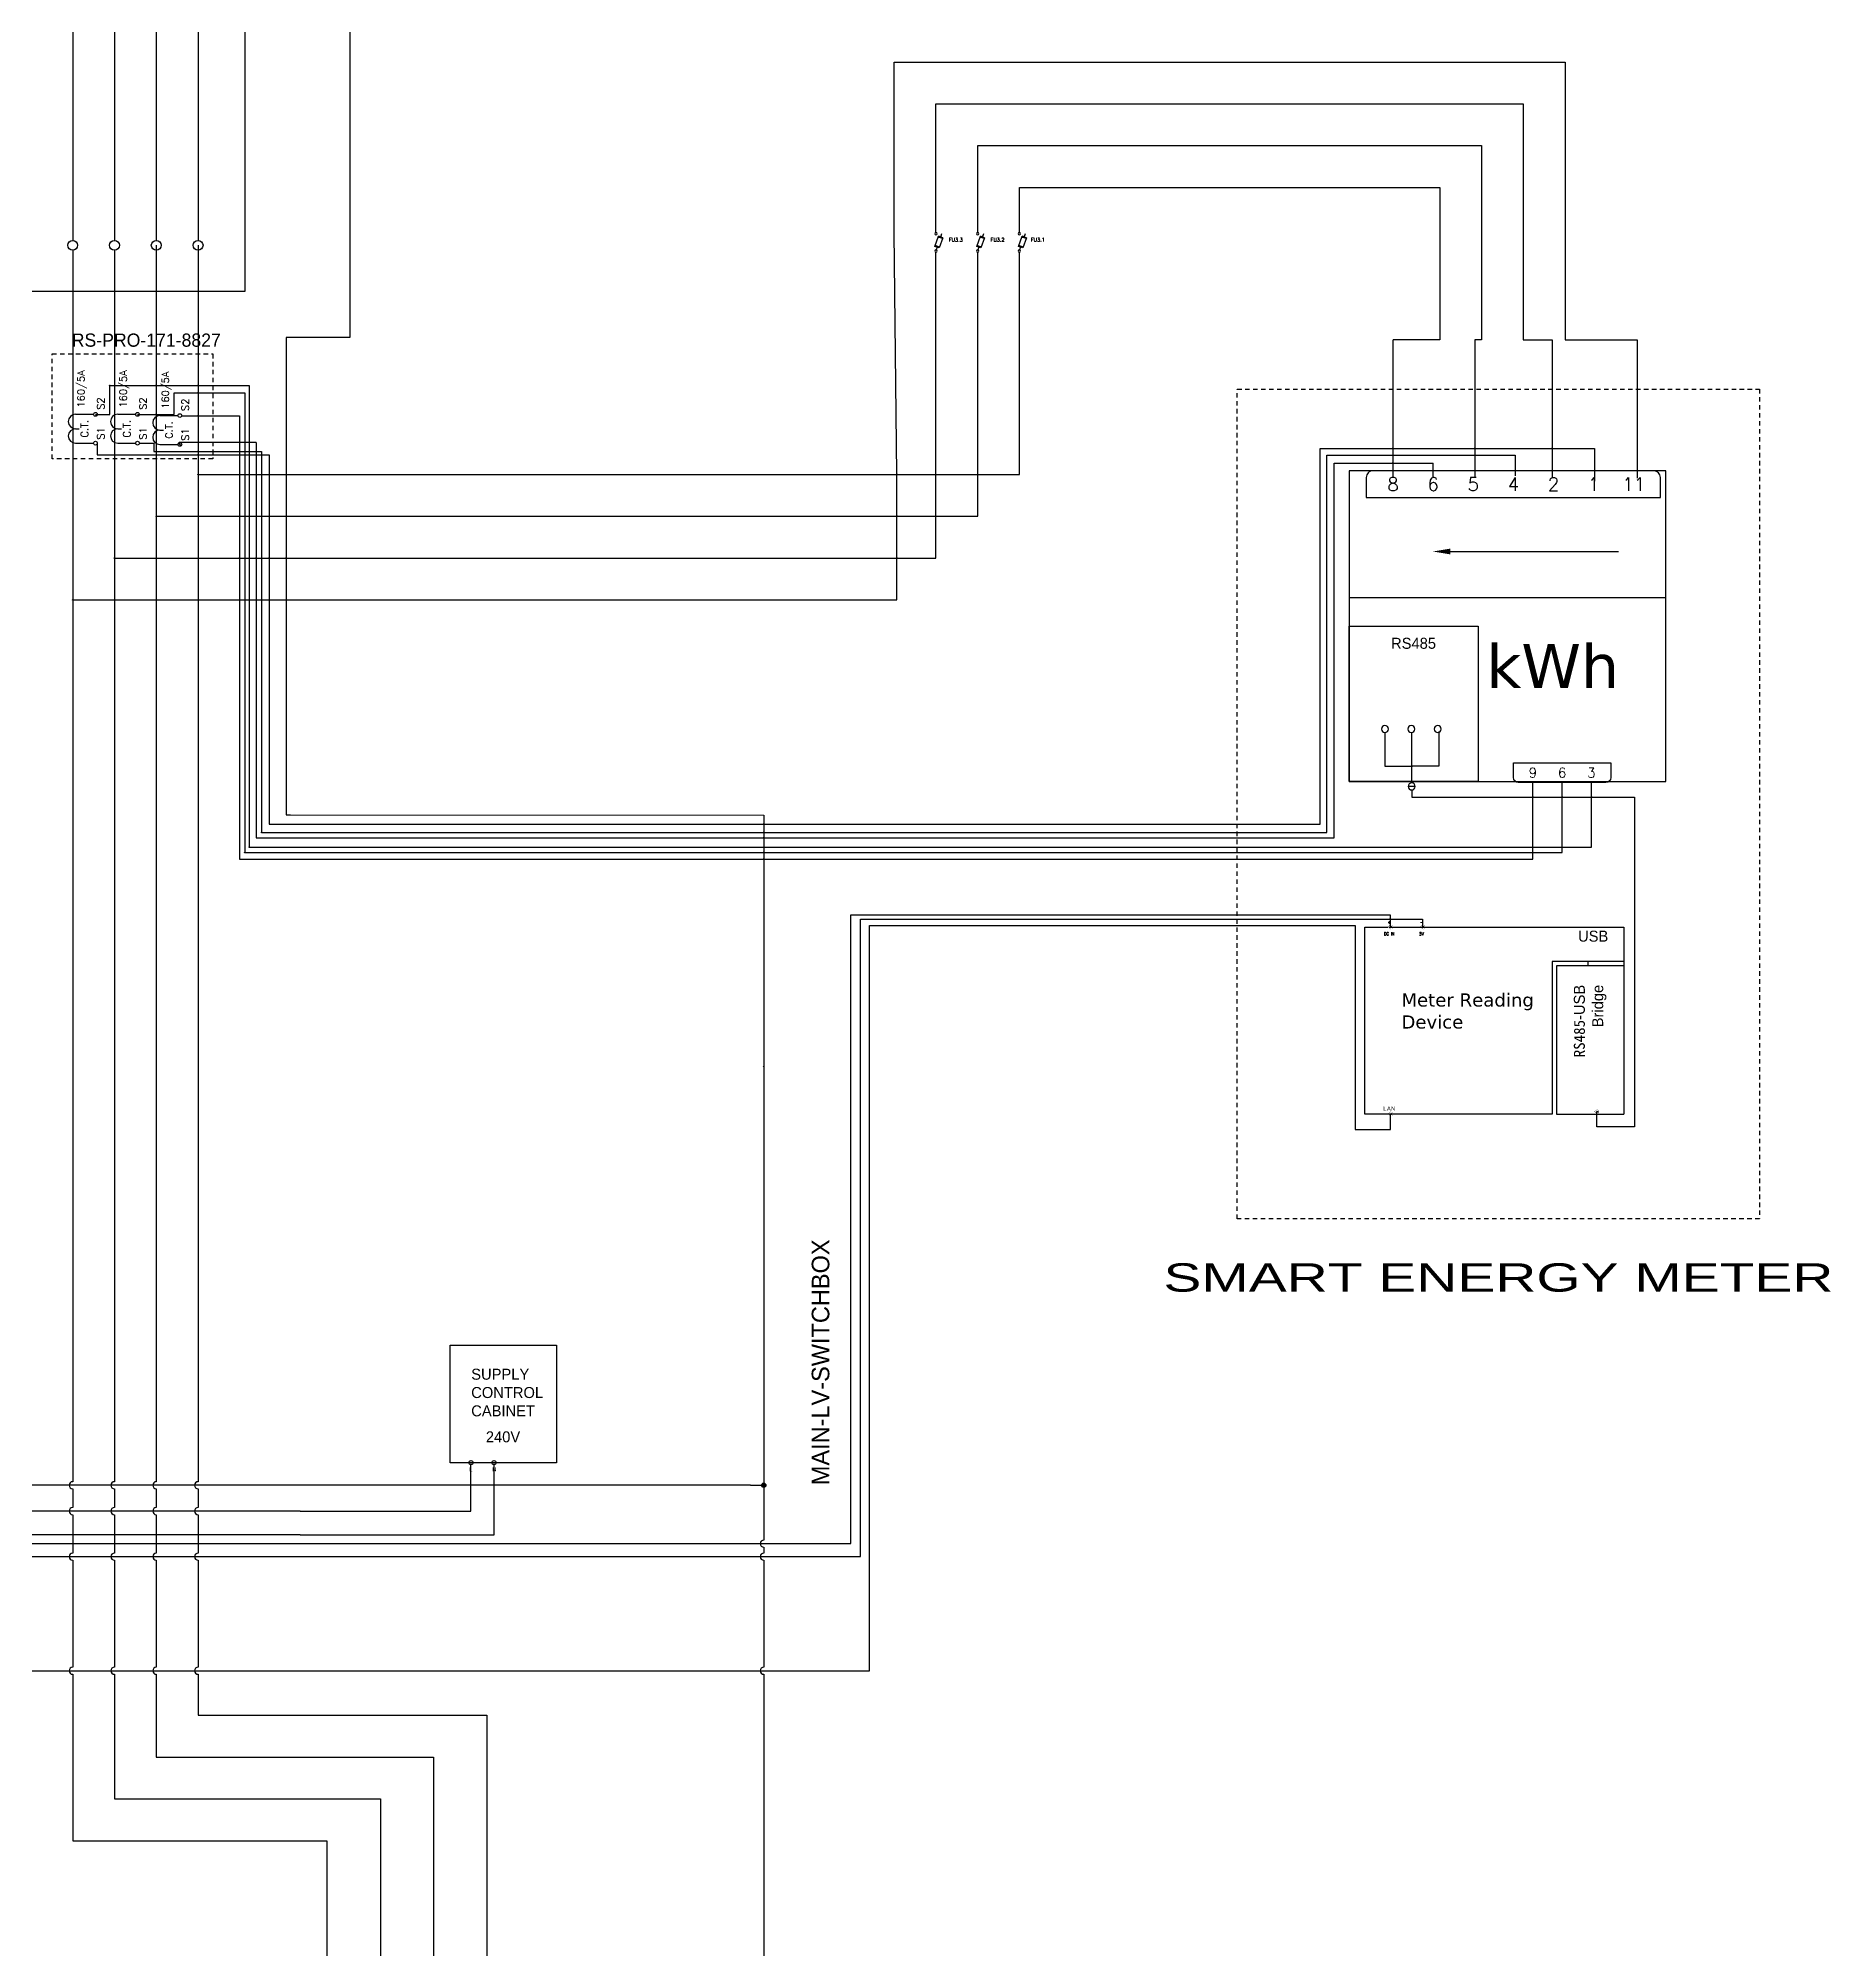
# Model space of a CAD drawing. Extents: x 1 to 170, y -32 to 186.
# Drawn here: x 85.1 to 135.7, y 61.5 to 115.4 of the extents above; entities that cross this region are included whole.
import ezdxf
from ezdxf import colors
from ezdxf.entities.mleader import LeaderData, LeaderLine
from ezdxf.enums import TextEntityAlignment as Align
from ezdxf.math import Vec2, Vec3

# ---------------------------------------------------------------- set-up
doc = ezdxf.new("R2010")
doc.units = 0
doc.header["$MEASUREMENT"] = 0
doc.linetypes.add('HIDDEN2', pattern=[0.1875, 0.125, -0.0625])
for name, color, linetype in [('DESC', 1, 'Continuous'), ('GRN_12AWG', 3, 'Continuous'), ('LOCBOX', 92, 'HIDDEN2'), ('MISC', 2, 'Continuous'), ('RED_10AWG', 1, 'Continuous'), ('RED_12AWG', 1, 'Continuous'), ('RED_18AWG', 1, 'Continuous'), ('RED_2.5mm^2', 1, 'Continuous'), ('RED_4AWG', 1, 'Continuous'), ('SYMS', 7, 'Continuous'), ('TAGS', 51, 'Continuous'), ('TERMS', 4, 'Continuous'), ('VIO_1.5mm^2', 190, 'Continuous'), ('WHT_0.5mm^2', 7, 'Continuous')]:
    doc.layers.add(name, color=color, linetype=linetype)
doc.styles.add('WD', font='romans.shx')
doc.styles.add('WD_IEC', font='isocp2.shx', dxfattribs={"width": 0.9, "height": 4})

# ---------------------------------------------------------------- blocks, each defined once
blk = doc.blocks.new('VCN1_18P_57F6')
at = {"layer": 'SYMS'}
for p, q in [((-0.5, 0), (-0.5, -0.375)), ((5, 0), (-0.5, 0)), ((5, -0.375), (5, 0)), ((-0.375, -0.5), (4.875, -0.5))]:
    blk.add_line(p, q, dxfattribs=at)
for centre, start, end in [((-0.375, -0.375), 180, 270), ((4.875, -0.375), 270, 0)]:
    blk.add_arc(centre, 0.125, start, end, dxfattribs=at)
at = {"layer": 'SYMS', "style": 'WD', "width": 0.7}
for tag, p in [('INST', (-0.75, 0.188)), ('LOC', (-0.75, -0.125)), ('XREF', (-0.75, -0.781)), ('DESC1', (-0.75, -1.125)), ('DESC2', (-0.75, -1.438))]:
    blk.add_attdef(tag, text='', height=0.25, dxfattribs=at).set_placement(p, align=Align.RIGHT)
at = {"layer": 'SYMS', "style": 'WD'}
blk.add_attdef('TAG1', text='', height=0.25, dxfattribs=at).set_placement((-0.75, -0.45), align=Align.RIGHT)
at = {"layer": 'SYMS', "linetype": 'Continuous', "style": 'WD', "flags": 8}
for tag, p in [('TERM01P', (0, -0.25)), ('TERM02P', (0.75, -0.25)), ('TERM03P', (1.5, -0.25)), ('TERM04P', (2.25, -0.25)), ('TERM05P', (3, -0.25)), ('TERM06P', (3.75, -0.25)), ('TERM07P', (4.5, -0.25))]:
    blk.add_attdef(tag, text='', height=0.25, dxfattribs=at).set_placement(p, align=Align.MIDDLE_CENTER)
at = {"layer": 'SYMS', "linetype": 'Continuous', "style": 'WD', "flags": 9}
for tag, p in [('ASSYCODE', (-0.137, -0.297)), ('MFG', (-0.104, -0.234)), ('CAT', (-0.1, -0.195))]:
    blk.add_attdef(tag, text='', height=0.02, dxfattribs=at).set_placement(p, align=Align.CENTER)
at = {"layer": 'SYMS', "style": 'WD'}
for tag, p, flags in [('ACE_FLAG', (-0.176, -0.054), 9), ('FAMILY', (-0.15, -0.107), 9), ('WDBLKNAM', (0.35, -0.204), 9), ('X1LINK', (5.25, -0.25), 1), ('X8TERM01P', (0, -0.5), 1), ('X8TERM02P', (0.75, -0.5), 1), ('X8TERM03P', (1.5, -0.5), 1), ('X8TERM04P', (2.25, -0.5), 1), ('X8TERM05P', (3, -0.5), 1), ('X8TERM06P', (3.75, -0.5), 1), ('X8TERM07P', (4.5, -0.5), 1)]:
    blk.add_attdef(tag, p, '', height=0.02, dxfattribs=dict(at, flags=flags))
at = {"layer": 'SYMS', "color": 7, "style": 'WD'}
for tag, p in [('X8_TINY_DOT_DONT_REMOVE_01P', (0, -0.5)), ('X8_TINY_DOT_DONT_REMOVE_02P', (0.75, -0.5)), ('X8_TINY_DOT_DONT_REMOVE_03P', (1.5, -0.5)), ('X8_TINY_DOT_DONT_REMOVE_04P', (2.25, -0.5)), ('X8_TINY_DOT_DONT_REMOVE_05P', (3, -0.5)), ('X8_TINY_DOT_DONT_REMOVE_06P', (3.75, -0.5)), ('X8_TINY_DOT_DONT_REMOVE_07P', (4.5, -0.5))]:
    blk.add_attdef(tag, p, '', height=0.0002, dxfattribs=at)
at = {"layer": 'SYMS', "linetype": 'Continuous', "style": 'WD', "flags": 8}
for tag, p in [('TERMDESC01P', (-0.1, -0.7)), ('TERMDESC02P', (0.65, -0.7)), ('TERMDESC03P', (1.4, -0.7)), ('TERMDESC04P', (2.15, -0.7)), ('TERMDESC05P', (2.9, -0.7)), ('TERMDESC06P', (3.65, -0.7)), ('TERMDESC07P', (4.4, -0.7))]:
    blk.add_attdef(tag, text='', height=0.2, rotation=90, dxfattribs=at).set_placement(p, align=Align.RIGHT)
for tag, p in [('X8WIRE01P', (0.1, -0.7)), ('X8WIRE02P', (0.85, -0.7)), ('X8WIRE03P', (1.6, -0.7)), ('X8WIRE04P', (2.35, -0.7)), ('X8WIRE05P', (3.1, -0.7)), ('X8WIRE06P', (3.85, -0.7)), ('X8WIRE07P', (4.6, -0.7))]:
    blk.add_attdef(tag, text='', height=0.2, rotation=90, dxfattribs=at).set_placement(p, align=Align.TOP_RIGHT)
blk = doc.blocks.new('VCN1_18P_58CF')
at = {"layer": 'SYMS'}
for p, q in [((-0.5, 0), (-0.5, -0.375)), ((2, 0), (-0.5, 0)), ((2, -0.375), (2, 0)), ((-0.375, -0.5), (1.875, -0.5))]:
    blk.add_line(p, q, dxfattribs=at)
for centre, start, end in [((-0.375, -0.375), 180, 270), ((1.875, -0.375), 270, 0)]:
    blk.add_arc(centre, 0.125, start, end, dxfattribs=at)
at = {"layer": 'SYMS', "style": 'WD', "width": 0.7}
for tag, p in [('INST', (-0.75, 0.188)), ('LOC', (-0.75, -0.125)), ('DESC1', (-0.75, -1.125)), ('XREF', (-0.75, -0.781)), ('DESC2', (-0.75, -1.438))]:
    blk.add_attdef(tag, text='', height=0.25, dxfattribs=at).set_placement(p, align=Align.RIGHT)
at = {"layer": 'SYMS', "style": 'WD'}
blk.add_attdef('TAG1', text='', height=0.25, dxfattribs=at).set_placement((-0.75, -0.45), align=Align.RIGHT)
at = {"layer": 'SYMS', "linetype": 'Continuous', "style": 'WD', "flags": 8}
for tag, p in [('TERM01P', (0, -0.25)), ('TERM02P', (0.75, -0.25)), ('TERM03P', (1.5, -0.25))]:
    blk.add_attdef(tag, text='', height=0.25, dxfattribs=at).set_placement(p, align=Align.MIDDLE_CENTER)
at = {"layer": 'SYMS', "linetype": 'Continuous', "style": 'WD', "flags": 9}
for tag, p in [('ASSYCODE', (-0.137, -0.297)), ('MFG', (-0.104, -0.234)), ('CAT', (-0.1, -0.195))]:
    blk.add_attdef(tag, text='', height=0.02, dxfattribs=at).set_placement(p, align=Align.CENTER)
at = {"layer": 'SYMS', "style": 'WD'}
for tag, p, flags in [('ACE_FLAG', (-0.176, -0.054), 9), ('FAMILY', (-0.15, -0.107), 9), ('X8TERM01P', (0, -0.5), 1), ('WDBLKNAM', (0.35, -0.204), 9), ('X8TERM02P', (0.75, -0.5), 1), ('X8TERM03P', (1.5, -0.5), 1), ('X1LINK', (2.25, -0.25), 1)]:
    blk.add_attdef(tag, p, '', height=0.02, dxfattribs=dict(at, flags=flags))
at = {"layer": 'SYMS', "linetype": 'Continuous', "style": 'WD', "flags": 8}
for tag, p in [('TERMDESC01P', (-0.1, -0.7)), ('TERMDESC02P', (0.65, -0.7)), ('TERMDESC03P', (1.4, -0.7))]:
    blk.add_attdef(tag, text='', height=0.2, rotation=90, dxfattribs=at).set_placement(p, align=Align.RIGHT)
at = {"layer": 'SYMS', "color": 7, "style": 'WD'}
for tag, p in [('X8_TINY_DOT_DONT_REMOVE_01P', (0, -0.5)), ('X8_TINY_DOT_DONT_REMOVE_02P', (0.75, -0.5)), ('X8_TINY_DOT_DONT_REMOVE_03P', (1.5, -0.5))]:
    blk.add_attdef(tag, p, '', height=0.0002, dxfattribs=at)
at = {"layer": 'SYMS', "linetype": 'Continuous', "style": 'WD', "flags": 8}
for tag, p in [('X8WIRE01P', (0.1, -0.7)), ('X8WIRE02P', (0.85, -0.7)), ('X8WIRE03P', (1.6, -0.7))]:
    blk.add_attdef(tag, text='', height=0.2, rotation=90, dxfattribs=at).set_placement(p, align=Align.TOP_RIGHT)
blk = doc.blocks.new('HT0_02')
blk.add_circle((0, 0), 0.0699)
at = {"style": 'WD', "flags": 1}
for tag, p in [('X4TERM01', (-0.07, 0)), ('X2TERM01', (0, 0.07)), ('X1TERM01', (0.07, 0)), ('X8TERM01', (0, -0.07))]:
    blk.add_attdef(tag, p, '', height=0.01, dxfattribs=at)
blk = doc.blocks.new('WDDOT')
for radius in [0.03, 0.0187, 0.00929]:
    blk.add_circle((0, 0), radius)
blk = doc.blocks.new('VDS11FR')
for p, q in [((-0.241, 0.163), (-0.094, 0.216)), ((-0.241, 0.163), (-0.116, -0.19)), ((-0.231, 0.134), (-0.084, 0.187)), ((-0.168, 0.19), (-0.21, 0.307)), ((0.032, -0.137), (-0.094, 0.216)), ((-0.126, -0.16), (0.021, -0.108)), ((-0.116, -0.19), (0.032, -0.137)), ((-0.042, -0.164), (-0.006, -0.264))]:
    blk.add_line(p, q)
for centre in [(0, 0.304), (0, -0.304)]:
    blk.add_circle(centre, 0.04)
at = {"style": 'WD'}
blk.add_attdef('TAG1', text='', height=0.125, dxfattribs=at).set_placement((-0.437, 0.031), align=Align.RIGHT)
at = {"style": 'WD', "width": 0.7}
for tag, p in [('INST', (-0.437, 0.422)), ('LOC', (-0.437, 0.226))]:
    blk.add_attdef(tag, text='', height=0.125, dxfattribs=at).set_placement(p, align=Align.RIGHT)
at = {"style": 'WD'}
for tag, p, height, flags in [('X4LINK', (-0.348, 0), 0.01, 1), ('FAMILY', (-0.312, 0.034), 0.01, 9), ('X2TERM02', (0, 0.344), 0.0125, 1), ('X1LINK', (0.125, 0), 0.01, 1), ('CONTACT', (-0.312, -0.046), 0.01, 9), ('X8TERM01', (0, -0.344), 0.0125, 1)]:
    blk.add_attdef(tag, p, '', height=height, dxfattribs=dict(at, flags=flags))
at = {"style": 'WD', "flags": 9}
for tag, p in [('MFG', (-0.284, -0.003)), ('CAT', (-0.284, 0.017)), ('ASSYCODE', (-0.287, -0.024))]:
    blk.add_attdef(tag, text='', height=0.01, dxfattribs=at).set_placement(p, align=Align.CENTER)
at = {"style": 'WD', "width": 0.7}
blk.add_attdef('RATING1', text='', height=0.125, rotation=289.62024, dxfattribs=at).set_placement((-0.097, 0.019), align=Align.MIDDLE_CENTER)
at = {"style": 'WD', "flags": 8}
for tag, p in [('TERM02', (0.089, 0.432)), ('TERM01', (0.089, -0.303))]:
    blk.add_attdef(tag, text='', height=0.125, dxfattribs=at).set_placement(p, align=Align.TOP_LEFT)
at = {"style": 'WD'}
blk.add_attdef('XREF', (0.125, -0.062), '', height=0.125, dxfattribs=at)
blk = doc.blocks.new('HXF1CT')
for p, q in [((-0.25, 0.344), (-0.25, 0.032)), ((0, 0.344), (0, 0.281)), ((0.25, 0.344), (0.25, 0.032))]:
    blk.add_line(p, q)
for centre in [(-0.249, 0), (0.249, 0)]:
    blk.add_circle(centre, 0.0322)
for centre in [(-0.125, 0.344), (0.125, 0.344)]:
    blk.add_arc(centre, 0.125, 0, 180)
at = {"style": 'WD', "width": 0.7}
for tag, p in [('INST', (-0.388, 0.577)), ('DESC1', (-0.388, 0.252)), ('LOC', (-0.388, 0.408)), ('DESC2', (-0.388, 0.095))]:
    blk.add_attdef(tag, text='', height=0.125, dxfattribs=at).set_placement(p, align=Align.RIGHT)
at = {"style": 'WD'}
for tag, p, height, flags in [('X4TERM01', (-0.281, 0), 0.0125, 1), ('X1TERM02', (0.281, 0), 0.0125, 1), ('FAMILY', (0.304, 0.191), 0.01, 9), ('X8TERM01', (-0.249, -0.032), 0.0125, 1), ('X8TERM02', (0.249, -0.032), 0.0125, 1)]:
    blk.add_attdef(tag, p, '', height=height, dxfattribs=dict(at, flags=flags))
blk.add_attdef('TYPE', text='', height=0.125, dxfattribs=at).set_placement((0, 0.125), align=Align.CENTER)
at = {"linetype": 'Continuous', "style": 'WD', "flags": 9}
for tag, p in [('ASSYCODE', (0.328, 0.125)), ('MFG', (0.327, 0.143)), ('CAT', (0.329, 0.162))]:
    blk.add_attdef(tag, text='', height=0.01, dxfattribs=at).set_placement(p, align=Align.CENTER)
at = {"style": 'WD'}
blk.add_attdef('TAG1', (0.368, 0.188), '', height=0.125, dxfattribs=at)
at = {"style": 'WD', "width": 0.7}
blk.add_attdef('RATING1', (0.368, 0.031), '', height=0.125, dxfattribs=at)
at = {"linetype": 'Continuous', "style": 'WD', "flags": 8}
for tag, p in [('TERM01', (-0.188, -0.031)), ('TERM02', (0.328, -0.031))]:
    blk.add_attdef(tag, text='', height=0.125, dxfattribs=at).set_placement(p, align=Align.TOP_LEFT)
blk = doc.blocks.new('HC01PJ_1-')
blk.add_line((0.031, 0), (0.094, 0))
for points in [[(0.062, -0.094, 0.0125, 0.0125, 0), (-0.063, 0, 0.0125, 0.0125, 0), (0.062, 0.094, 0, 0, 0)], [(0.125, 0.062, 0.0125, 0.0125, 0), (0.031, 0, 0.0125, 0.0125, 0), (0.125, -0.063, 0, 0, 0)]]:
    blk.add_lwpolyline(points, format="xyseb")
at = {"style": 'WD', "flags": 9}
blk.add_attdef('WDTYPE', text='', height=0.01, dxfattribs=at).set_placement((-0.221, 0.075), align=Align.RIGHT)
at = {"style": 'WD', "width": 0.85}
for tag, p in [('TAG1', (-0.01, 0.125)), ('INST', (-0.012, 0.467)), ('LOC', (-0.012, 0.295)), ('DESC1', (-0.01, -0.344)), ('DESC2', (-0.01, -0.516)), ('DESC3', (-0.01, -0.687))]:
    blk.add_attdef(tag, text='', height=0.125, dxfattribs=at).set_placement(p, align=Align.CENTER)
at = {"style": 'WD'}
for tag, p, flags in [('X4TERMDESC01', (-0.094, 0.031), 1), ('X1TERMDESC02', (0.125, 0.031), 1), ('FAMILY', (0.206, 0.131), 9)]:
    blk.add_attdef(tag, p, '', height=0.01, dxfattribs=dict(at, flags=flags))
at = {"color": 7, "style": 'WD', "flags": 1}
for tag, p in [('X4TERM01', (-0.063, 0)), ('X1TERM02', (0.094, 0))]:
    blk.add_attdef(tag, p, '', height=0.0125, dxfattribs=at)
at = {"style": 'WD'}
for tag, p in [('X2LINK', (0, 0.094)), ('X8LINK', (0, -0.094))]:
    blk.add_attdef(tag, p, '', height=0.01, dxfattribs=at)
at = {"linetype": 'Continuous', "style": 'WD', "flags": 9}
for tag, p in [('ASSYCODE', (0.219, 0.062)), ('MFG', (0.228, 0.089)), ('CAT', (0.23, 0.108))]:
    blk.add_attdef(tag, text='', height=0.01, dxfattribs=at).set_placement(p, align=Align.CENTER)
at = {"linetype": 'Continuous', "style": 'WD', "flags": 8}
blk.add_attdef('TERM01', text='', height=0.125, dxfattribs=at).set_placement((-0.104, -0.031), align=Align.TOP_RIGHT)
blk.add_attdef('TERM02', text='', height=0.125, dxfattribs=at).set_placement((0.146, -0.031), align=Align.TOP_LEFT)
blk = doc.blocks.new('METER READING DEVICE')
for p, q in [((866.84, 175.63), (866.84, 218.15)), ((866.84, 218.15), (872.08, 218.15)), ((872.39, 218.15), (925.74, 218.15)), ((925.74, 218.15), (925.74, 175.63)), ((925.71, 210.34), (909.48, 210.34)), ((909.48, 210.34), (909.48, 175.63)), ((925.71, 209.34), (910.48, 209.34)), ((910.48, 209.34), (910.48, 175.63)), ((917.59, 210.34), (917.59, 209.34)), ((909.48, 175.63), (866.84, 175.63)), ((910.48, 175.63), (925.74, 175.63))]:
    blk.add_line(p, q)
at = {"layer": 'SYMS'}
ref = blk.add_blockref('HC01PJ_1-', (872.47, 218.19), dxfattribs=dict(at, xscale=5.609300331090708, yscale=5.609300331090708, zscale=5.609300331090708))
ref.add_attrib('TAG1', '+', dxfattribs={"layer": 'TAGS', "height": 0.701, "style": 'WD', "width": 0.85}).set_placement((872.41, 218.89), align=Align.CENTER)
ref.add_attrib('DESC1', 'DC IN', dxfattribs={"layer": 'DESC', "height": 0.701, "style": 'WD', "width": 0.85}).set_placement((872.41, 216.26), align=Align.CENTER)
ref = blk.add_blockref('HC01PJ_1-', (879.82, 218.19), dxfattribs=dict(at, xscale=5.609300331090708, yscale=5.609300331090708, zscale=5.609300331090708))
ref.add_attrib('TAG1', '-', dxfattribs={"layer": 'TAGS', "height": 0.701, "style": 'WD', "width": 0.85}).set_placement((879.76, 218.89), align=Align.CENTER)
ref.add_attrib('DESC1', '5V', dxfattribs={"layer": 'DESC', "height": 0.701, "style": 'WD', "width": 0.85}).set_placement((879.76, 216.26), align=Align.CENTER)
ref = blk.add_blockref('HC01PJ_1-', (872.47, 175.67), dxfattribs=dict(at, xscale=5.609300331090708, yscale=5.609300331090708, zscale=5.609300331090708))
ref.add_attrib('TAG1', 'LAN', dxfattribs={"layer": 'TAGS', "color": 1, "height": 1, "style": 'WD_IEC'}).set_placement((872.41, 176.37), align=Align.CENTER)
at = {"layer": 'SYMS', "xscale": 5.609300331090708, "yscale": 5.609300331090708, "zscale": 5.609300331090708}
blk.add_blockref('HC01PJ_1-', (919.43, 176.18), dxfattribs=at)
for s, width, insert, char_height, attachment_point in [('USB', 16.5216, (922.22, 217.33), 2.5, 3), ('{\\fVerdana|b0|i0|c0|p34;Meter Reading \\PDevice}', 45.5412, (875.18, 203.07), 3, 1)]:
    blk.add_mtext_dynamic_manual_height_columns(s, width=width, gutter_width=12.5, heights=[0], dxfattribs=dict(insert=insert, char_height=char_height, attachment_point=attachment_point))
at = {"insert": (914.39, 205.02), "char_height": 2.5, "attachment_point": 3, "rotation": 90}
blk.add_mtext_dynamic_manual_height_columns('{\\fSimHei|b0|i0|c134|p49;RS485}-USB\\PBridge', width=16.5216, gutter_width=12.5, heights=[0], dxfattribs=at)
blk = doc.blocks.new('VT0_02')
blk.add_circle((0, 0), 0.0699)
at = {"style": 'WD', "flags": 1}
for tag, p in [('X4TERM01', (-0.07, 0)), ('X2TERM01', (0, 0.07)), ('X1TERM01', (0.07, 0)), ('X8TERM01', (0, -0.07))]:
    blk.add_attdef(tag, p, '', height=0.01, dxfattribs=at)

msp = doc.modelspace()

# ---------------------------------------------------------------- linework, layer by layer
msp.add_line((131.063, 99.604), (122.123, 99.604))
for points in [[(131.063, 103.19), (122.123, 103.19), (122.123, 94.422), (131.063, 94.422)], [(122.123, 98.806), (125.764, 98.806), (125.764, 94.421), (122.123, 94.421)], [(96.757, 78.524), (99.764, 78.524), (99.764, 75.204), (96.757, 75.204)]]:
    msp.add_lwpolyline(points, close=True)
at = {"layer": 'GRN_12AWG'}
for p, q in [((93.933, 152.717), (93.933, 106.952)), ((93.933, 106.952), (92.134, 106.952)), ((92.134, 106.952), (92.134, 103.098)), ((92.134, 103.074), (92.134, 101.919)), ((92.134, 101.895), (92.134, 100.741)), ((92.134, 100.716), (92.134, 99.562)), ((92.134, 99.537), (92.134, 93.48)), ((92.134, 93.48), (92.252, 93.48)), ((92.252, 93.48), (105.607, 93.479)), ((105.607, 93.479), (105.607, 76.79)), ((105.607, 76.79), (105.607, 73.022)), ((97.333, 74.569), (79.654, 74.569)), ((97.986, 74.569), (97.358, 74.569)), ((105.231, 74.569), (98.011, 74.569)), ((105.231, 74.569), (105.607, 74.569)), ((105.607, 72.822), (105.607, 72.655)), ((105.607, 72.455), (105.607, 69.434)), ((105.607, 69.234), (105.607, 60.667))]:
    msp.add_line(p, q, dxfattribs=at)
for centre, radius, start, end in [((92.134, 103.086), 0.0124, 90, 270), ((92.134, 101.907), 0.0124, 90, 270), ((92.134, 100.728), 0.0124, 90, 270), ((92.134, 99.549), 0.0124, 90, 270), ((97.346, 74.569), 0.0124, 0, 180), ((97.998, 74.569), 0.0124, 0, 180), ((105.607, 72.922), 0.1, 90, 270), ((105.607, 72.555), 0.1, 90, 270), ((105.607, 69.334), 0.1, 90, 270)]:
    msp.add_arc(centre, radius, start, end, dxfattribs=at)
at = {"layer": 'LOCBOX', "color": 6}
for points in [[(85.528, 106.488), (90.065, 106.488), (90.065, 103.529), (85.528, 103.529)], [(118.967, 105.494), (133.706, 105.494), (133.706, 82.085), (118.967, 82.085)]]:
    msp.add_lwpolyline(points, close=True, dxfattribs=at)
at = {"layer": 'RED_10AWG'}
msp.add_arc((105.607, 86.375), 0.0124, 0, 180, dxfattribs=at)
at = {"layer": 'RED_12AWG'}
for p, q in [((88.468, 109.553), (88.468, 97.993)), ((89.647, 109.553), (89.647, 97.993)), ((86.109, 109.413), (86.109, 97.993)), ((87.289, 109.413), (87.289, 97.993)), ((93.279, 68.078), (97.79, 68.078)), ((97.79, 68.078), (97.79, 55.85)), ((93.279, 66.899), (96.29, 66.899)), ((96.29, 66.899), (96.29, 55.85)), ((93.279, 65.719), (94.79, 65.719)), ((94.79, 65.719), (94.79, 55.85)), ((93.279, 64.54), (93.279, 55.852))]:
    msp.add_line(p, q, dxfattribs=at)
at = {"layer": 'RED_18AWG'}
for p, q in [((86.109, 124.976), (86.109, 109.692)), ((87.289, 124.976), (87.289, 109.692)), ((88.468, 124.976), (88.468, 109.692)), ((89.647, 125.01), (89.647, 109.692)), ((86.109, 97.993), (86.109, 74.669)), ((87.289, 97.993), (87.289, 74.669)), ((88.468, 97.993), (88.468, 74.669)), ((89.647, 97.993), (89.647, 74.669)), ((86.109, 74.469), (86.109, 73.938)), ((87.289, 74.469), (87.289, 73.938)), ((88.468, 74.469), (88.468, 73.938)), ((89.647, 74.469), (89.647, 73.938)), ((86.109, 73.738), (86.109, 72.655)), ((87.289, 73.738), (87.289, 72.655)), ((88.468, 73.738), (88.468, 72.655)), ((89.647, 73.738), (89.647, 72.655)), ((86.109, 72.455), (86.109, 69.434)), ((87.289, 72.455), (87.289, 69.434)), ((88.468, 72.455), (88.468, 69.434)), ((89.647, 72.455), (89.647, 69.434)), ((86.109, 69.234), (86.109, 64.54)), ((87.289, 69.234), (87.289, 65.719)), ((88.468, 69.234), (88.468, 66.899)), ((89.647, 69.234), (89.647, 68.078)), ((89.647, 68.078), (93.279, 68.078)), ((88.468, 66.899), (93.279, 66.899)), ((87.289, 65.719), (93.279, 65.719)), ((86.109, 64.54), (93.279, 64.54))]:
    msp.add_line(p, q, dxfattribs=at)
for centre in [(86.109, 74.569), (87.289, 74.569), (88.468, 74.569), (89.647, 74.569), (86.109, 73.838), (87.289, 73.838), (88.468, 73.838), (89.647, 73.838), (86.109, 72.555), (87.289, 72.555), (88.468, 72.555), (89.647, 72.555), (86.109, 69.334), (87.289, 69.334), (88.468, 69.334), (89.647, 69.334)]:
    msp.add_arc(centre, 0.1, 90, 270, dxfattribs=at)
at = {"layer": 'RED_2.5mm^2'}
for p, q in [((109.286, 109.902), (109.286, 114.723)), ((109.286, 114.723), (123.485, 114.723)), ((123.485, 114.723), (128.217, 114.723)), ((128.217, 114.723), (128.217, 106.885)), ((110.465, 109.911), (110.465, 113.544)), ((110.465, 113.544), (123.485, 113.544)), ((123.485, 113.544), (127.038, 113.544)), ((127.038, 113.544), (127.038, 106.885)), ((111.644, 109.911), (111.644, 112.365)), ((111.644, 112.365), (123.485, 112.365)), ((123.485, 112.365), (125.859, 112.365)), ((125.859, 112.365), (125.859, 106.885)), ((112.823, 109.911), (112.823, 111.186)), ((112.823, 111.186), (123.485, 111.186)), ((123.485, 111.186), (124.68, 111.186)), ((124.68, 111.186), (124.68, 106.885)), ((109.366, 103.098), (109.286, 109.902)), ((110.464, 103.098), (110.464, 109.356)), ((111.643, 103.098), (111.643, 109.356)), ((112.822, 103.086), (112.822, 109.356)), ((123.358, 106.885), (123.358, 102.997)), ((124.68, 106.885), (123.362, 106.885)), ((125.859, 106.885), (125.673, 106.885)), ((125.673, 106.885), (125.673, 102.99)), ((127.038, 106.885), (127.849, 106.885)), ((127.849, 106.885), (127.849, 103.007)), ((128.217, 106.885), (130.249, 106.885)), ((130.249, 106.885), (130.249, 102.984)), ((89.647, 103.086), (98.162, 103.086)), ((98.162, 103.086), (112.822, 103.086)), ((109.366, 101.919), (109.366, 103.074)), ((110.464, 101.919), (110.464, 103.074)), ((111.643, 101.907), (111.643, 103.074)), ((123.362, 102.436), (123.362, 102.436)), ((123.362, 102.436), (123.362, 102.436)), ((88.46, 101.907), (98.162, 101.907)), ((98.162, 101.907), (111.643, 101.907)), ((109.366, 100.741), (109.366, 101.895)), ((110.464, 100.728), (110.464, 101.895)), ((87.289, 100.728), (98.162, 100.728)), ((98.162, 100.728), (110.464, 100.728)), ((109.366, 99.549), (109.366, 100.716)), ((86.134, 99.549), (98.162, 99.549)), ((98.162, 99.549), (109.366, 99.549)), ((123.127, 95.806), (123.127, 94.853)), ((123.882, 95.806), (123.882, 94.853)), ((124.657, 95.832), (124.657, 94.853)), ((123.127, 94.853), (123.915, 94.853)), ((123.882, 94.853), (123.883, 94.384)), ((124.657, 94.853), (123.914, 94.853)), ((97.335, 75.254), (97.335, 75.264)), ((97.346, 75.264), (97.346, 75.264)), ((97.346, 73.838), (97.346, 75.151)), ((97.998, 73.173), (97.998, 75.151)), ((98, 75.254), (98, 75.264)), ((92.526, 73.838), (78.573, 73.838)), ((92.526, 73.838), (97.346, 73.838)), ((92.526, 73.173), (79.239, 73.173)), ((92.526, 73.173), (97.998, 73.173))]:
    msp.add_line(p, q, dxfattribs=at)
for centre in [(109.366, 103.086), (110.464, 103.086), (111.643, 103.086), (109.366, 101.907), (110.464, 101.907), (109.366, 100.728)]:
    msp.add_arc(centre, 0.0124, 270, 90, dxfattribs=at)
at = {"layer": 'RED_4AWG'}
for p, q in [((108.065, 85.595), (108.065, 90.662)), ((108.065, 90.662), (123.279, 90.662)), ((123.279, 90.662), (123.279, 90.554)), ((108.334, 85.676), (108.334, 90.542)), ((108.334, 90.542), (124.18, 90.542)), ((108.587, 69.334), (108.587, 90.359)), ((108.587, 90.359), (122.295, 90.359)), ((122.295, 90.359), (122.295, 84.604)), ((123.279, 90.529), (123.279, 90.32)), ((124.18, 90.542), (124.195, 90.542)), ((124.195, 90.542), (124.195, 90.321)), ((108.065, 72.922), (108.065, 85.595)), ((108.334, 72.555), (108.334, 85.676)), ((123.291, 84.604), (123.291, 85.05)), ((122.295, 84.604), (123.291, 84.604)), ((78.339, 72.922), (108.065, 72.922)), ((78.069, 72.555), (108.334, 72.555)), ((63.383, 69.334), (108.587, 69.334))]:
    msp.add_line(p, q, dxfattribs=at)
msp.add_arc((123.279, 90.542), 0.0124, 90, 270, dxfattribs=at)
at = {"layer": 'VIO_1.5mm^2'}
for p, q in [((87.157, 104.783), (87.157, 105.6)), ((87.157, 105.6), (88.455, 105.6)), ((88.48, 105.6), (89.635, 105.6)), ((88.977, 104.783), (88.977, 105.387)), ((88.977, 105.387), (89.635, 105.387)), ((89.659, 105.6), (91.092, 105.6)), ((89.659, 105.387), (90.966, 105.387)), ((90.966, 105.387), (90.966, 92.423)), ((91.092, 105.6), (91.092, 92.571)), ((86.75, 104.783), (87.157, 104.783)), ((87.941, 104.783), (88.455, 104.783)), ((88.48, 104.783), (88.977, 104.783)), ((89.185, 104.745), (89.635, 104.745)), ((89.659, 104.745), (90.816, 104.745)), ((90.816, 104.745), (90.816, 103.098)), ((86.799, 103.971), (86.799, 103.639)), ((86.799, 103.639), (87.276, 103.639)), ((87.301, 103.639), (88.455, 103.639)), ((87.994, 103.972), (88.361, 103.972)), ((88.361, 103.972), (88.403, 103.972)), ((88.403, 103.972), (88.403, 103.734)), ((88.403, 103.734), (88.455, 103.734)), ((88.48, 103.734), (89.635, 103.734)), ((88.48, 103.639), (89.635, 103.639)), ((89.635, 103.988), (89.112, 103.988)), ((89.112, 103.988), (89.112, 103.938)), ((89.132, 103.936), (89.132, 103.936)), ((89.175, 103.906), (89.132, 103.906)), ((90.803, 103.988), (89.659, 103.988)), ((89.659, 103.734), (90.803, 103.734)), ((89.659, 103.639), (90.803, 103.639)), ((90.953, 103.988), (90.828, 103.988)), ((90.828, 103.734), (90.953, 103.734)), ((90.828, 103.639), (90.953, 103.639)), ((91.079, 103.988), (90.978, 103.988)), ((90.978, 103.734), (91.079, 103.734)), ((90.978, 103.639), (91.079, 103.639)), ((91.287, 103.988), (91.104, 103.988)), ((91.104, 103.734), (91.275, 103.734)), ((91.104, 103.639), (91.275, 103.639)), ((91.287, 103.988), (91.287, 103.098)), ((91.299, 103.734), (91.4, 103.734)), ((91.299, 103.639), (91.428, 103.639)), ((91.4, 103.734), (91.441, 103.734)), ((91.441, 103.734), (91.441, 92.988)), ((91.453, 103.639), (91.654, 103.639)), ((91.654, 103.639), (91.654, 103.098)), ((121.305, 93.225), (121.305, 103.824)), ((121.305, 103.824), (123.346, 103.824)), ((121.494, 92.988), (121.494, 103.628)), ((121.494, 103.628), (123.346, 103.628)), ((123.371, 103.824), (125.661, 103.824)), ((123.371, 103.628), (125.661, 103.628)), ((125.686, 103.824), (127.837, 103.824)), ((125.686, 103.628), (126.806, 103.628)), ((126.806, 103.628), (126.806, 103.045)), ((127.861, 103.824), (129.043, 103.824)), ((129.043, 103.824), (129.043, 102.897)), ((90.816, 103.074), (90.816, 101.919)), ((91.287, 103.074), (91.287, 101.919)), ((91.654, 103.074), (91.654, 101.919)), ((121.702, 92.832), (121.702, 103.41)), ((121.702, 103.41), (123.346, 103.41)), ((123.371, 103.41), (124.494, 103.41)), ((124.488, 103.41), (124.488, 103.008)), ((124.494, 102.436), (124.494, 102.436)), ((124.494, 102.436), (124.494, 102.436)), ((124.494, 102.436), (124.494, 102.436)), ((124.494, 102.436), (124.494, 102.436)), ((90.816, 101.895), (90.816, 100.741)), ((91.287, 101.895), (91.287, 100.741)), ((91.654, 101.895), (91.654, 100.741)), ((90.816, 100.716), (90.816, 99.562)), ((91.287, 100.716), (91.287, 99.562)), ((91.654, 100.716), (91.654, 99.562)), ((90.816, 99.537), (90.816, 92.231)), ((91.287, 99.537), (91.287, 92.832)), ((91.654, 99.537), (91.654, 93.225)), ((127.308, 92.231), (127.308, 94.399)), ((128.133, 92.423), (128.133, 94.399)), ((128.958, 92.571), (128.958, 94.399)), ((91.287, 92.832), (105.594, 92.832)), ((91.448, 92.988), (105.594, 92.988)), ((91.654, 93.225), (105.594, 93.225)), ((105.619, 93.225), (121.305, 93.225)), ((105.619, 92.988), (121.494, 92.988)), ((105.619, 92.832), (121.702, 92.832)), ((90.816, 92.231), (105.594, 92.231)), ((90.966, 92.423), (105.594, 92.423)), ((91.099, 92.571), (128.958, 92.571)), ((105.619, 92.423), (127.296, 92.423)), ((105.619, 92.231), (127.308, 92.231)), ((127.32, 92.423), (128.133, 92.423))]:
    msp.add_line(p, q, dxfattribs=at)
for centre, start, end in [((88.468, 105.6), 0, 180), ((89.647, 105.6), 0, 180), ((89.647, 105.387), 0, 180), ((88.468, 104.783), 0, 180), ((89.647, 104.745), 0, 180), ((87.289, 103.639), 0, 180), ((88.468, 103.734), 0, 180), ((88.468, 103.639), 0, 180), ((89.647, 103.988), 0, 180), ((89.647, 103.734), 0, 180), ((89.647, 103.639), 0, 180), ((90.816, 103.988), 0, 180), ((90.816, 103.734), 0, 180), ((90.816, 103.639), 0, 180), ((90.966, 103.988), 0, 180), ((90.966, 103.734), 0, 180), ((90.966, 103.639), 0, 180), ((91.092, 103.988), 0, 180), ((91.092, 103.734), 0, 180), ((91.092, 103.639), 0, 180), ((91.287, 103.734), 0, 180), ((91.287, 103.639), 0, 180), ((91.441, 103.639), 0, 180), ((123.358, 103.824), 0, 180), ((123.358, 103.628), 0, 180), ((125.673, 103.824), 0, 180), ((125.673, 103.628), 0, 180), ((127.849, 103.824), 0, 180), ((90.816, 103.086), 90, 270), ((91.287, 103.086), 90, 270), ((91.654, 103.086), 90, 270), ((123.358, 103.41), 0, 180), ((90.816, 101.907), 90, 270), ((91.287, 101.907), 90, 270), ((91.654, 101.907), 90, 270), ((90.816, 100.728), 90, 270), ((91.287, 100.728), 90, 270), ((91.654, 100.728), 90, 270), ((90.816, 99.549), 90, 270), ((91.287, 99.549), 90, 270), ((91.654, 99.549), 90, 270), ((105.607, 93.225), 0, 180), ((105.607, 92.988), 0, 180), ((105.607, 92.832), 0, 180), ((105.607, 92.423), 0, 180), ((105.607, 92.231), 0, 180), ((127.308, 92.423), 0, 180)]:
    msp.add_arc(centre, 0.0124, start, end, dxfattribs=at)
at = {"layer": 'WHT_0.5mm^2'}
for p, q in [((90.967, 152.582), (90.967, 108.25)), ((86.138, 108.25), (83.676, 108.25)), ((87.276, 108.25), (86.122, 108.25)), ((88.455, 108.25), (87.301, 108.25)), ((89.635, 108.25), (88.48, 108.25)), ((90.967, 108.25), (89.659, 108.25)), ((123.99, 94.285), (123.791, 94.285)), ((123.89, 94.185), (123.89, 93.987)), ((123.89, 93.987), (127.296, 93.987)), ((127.32, 93.987), (128.121, 93.987)), ((128.146, 93.987), (128.946, 93.987)), ((128.971, 93.987), (130.178, 93.987)), ((130.178, 93.987), (130.178, 84.678)), ((129.109, 84.678), (129.109, 85.111)), ((130.178, 84.678), (129.109, 84.678))]:
    msp.add_line(p, q, dxfattribs=at)
for centre in [(127.308, 93.987), (128.133, 93.987), (128.958, 93.987)]:
    msp.add_arc(centre, 0.0124, 0, 180, dxfattribs=at)

# ---------------------------------------------------------------- block references
at = {"xscale": 0.1240948436918018, "yscale": 0.1240948436918018, "zscale": 0.1240948436918018}
msp.add_blockref('METER READING DEVICE', (14.993, 63.247), dxfattribs=at)
at = {"layer": 'SYMS'}
for name, p, xscale, yscale, zscale in [('VT0_02', (86.109, 109.553), 2, 2, 2), ('VT0_02', (87.289, 109.553), 2, 2, 2), ('VT0_02', (88.468, 109.553), 2, 2, 2), ('VT0_02', (89.647, 109.553), 2, 2, 2), ('WDDOT', (86.109, 108.25), 0.2481896873836037, 0.2481896873836037, 0.2481896873836037), ('WDDOT', (87.157, 105.6), 0.2481896873836037, 0.2481896873836037, 0.2481896873836037), ('WDDOT', (89.123, 103.988), 0.2481896873836037, 0.2481896873836037, 0.2481896873836037), ('WDDOT', (89.132, 103.936), 0.2481896873836037, 0.2481896873836037, 0.2481896873836037), ('WDDOT', (89.132, 103.936), 0.2481896873836037, 0.2481896873836037, 0.2481896873836037), ('WDDOT', (89.647, 103.086), 0.2481896873836037, 0.2481896873836037, 0.2481896873836037), ('WDDOT', (88.468, 101.907), 0.2481896873836037, 0.2481896873836037, 0.2481896873836037), ('WDDOT', (87.289, 100.728), 0.2481896873836037, 0.2481896873836037, 0.2481896873836037), ('WDDOT', (86.109, 99.549), 0.2481896873836037, 0.2481896873836037, 0.2481896873836037), ('HT0_02', (123.134, 95.905), -1.425720875225073, 1.425720875225073, 1.425720875225073), ('HT0_02', (123.879, 95.905), -1.425720875225073, 1.425720875225073, 1.425720875225073), ('HT0_02', (124.623, 95.905), -1.425720875225073, 1.425720875225073, 1.425720875225073), ('HT0_02', (123.89, 94.285), -1.425720875225073, 1.425720875225073, 1.425720875225073), ('WDDOT', (123.882, 94.853), -0.2481896873836037, 0.2481896873836037, 0.2481896873836037), ('WDDOT', (91.441, 92.988), 0.2481896873836037, 0.2481896873836037, 0.2481896873836037), ('WDDOT', (90.966, 92.423), 0.2481896873836037, 0.2481896873836037, 0.2481896873836037), ('WDDOT', (91.092, 92.571), 0.2481896873836037, 0.2481896873836037, 0.2481896873836037), ('WDDOT', (91.092, 92.571), 0.2481896873836037, 0.2481896873836037, 0.2481896873836037), ('WDDOT', (91.099, 92.571), 0.2481896873836037, 0.2481896873836037, 0.2481896873836037), ('HT0_02', (97.346, 75.207), 0.8070004102896037, 0.8070004102896037, 0.8070004102896037), ('HT0_02', (97.998, 75.207), 0.8070004102896037, 0.8070004102896037, 0.8070004102896037), ('WDDOT', (105.607, 74.569), 2, 2, 2)]:
    msp.add_blockref(name, p, dxfattribs=dict(at, xscale=xscale, yscale=yscale, zscale=zscale))
ref = msp.add_blockref('VDS11FR', (110.464, 109.634), dxfattribs=dict(at, xscale=-0.8070004102896037, yscale=0.8070004102896037, zscale=0.8070004102896037))
ref.add_attrib('TAG1', 'FU3.3', dxfattribs={"layer": 'TAGS', "color": 1, "height": 0.1009, "style": 'WD'}).set_placement((111.22, 109.659), align=Align.RIGHT)
ref = msp.add_blockref('VDS11FR', (111.643, 109.634), dxfattribs=dict(at, xscale=-0.8070004102896037, yscale=0.8070004102896037, zscale=0.8070004102896037))
ref.add_attrib('TAG1', 'FU3.2', dxfattribs={"layer": 'TAGS', "color": 1, "height": 0.1009, "style": 'WD'}).set_placement((112.399, 109.659), align=Align.RIGHT)
ref = msp.add_blockref('VDS11FR', (112.822, 109.634), dxfattribs=dict(at, xscale=-0.8070004102896037, yscale=0.8070004102896037, zscale=0.8070004102896037))
ref.add_attrib('TAG1', 'FU3.1', dxfattribs={"layer": 'TAGS', "color": 1, "height": 0.1009, "style": 'WD'}).set_placement((113.535, 109.659), align=Align.RIGHT)
ref = msp.add_blockref('HXF1CT', (86.75, 104.377), dxfattribs=dict(at, xscale=1.630611087099423, yscale=1.630611087099423, zscale=1.630611087099423, rotation=89.99999999999999))
ref.add_attrib('TYPE', 'C.T.', dxfattribs={"layer": 'MISC', "color": 0, "height": 0.2038, "rotation": 90, "style": 'WD'}).set_placement((86.547, 104.377), align=Align.CENTER)
ref.add_attrib('TERM01', 'S1', dxfattribs={"layer": 'TERMS', "color": 6, "linetype": 'Continuous', "height": 0.2038, "rotation": 90, "style": 'WD', "flags": 8}).set_placement((86.801, 104.071), align=Align.TOP_LEFT)
ref.add_attrib('TERM02', 'S2', dxfattribs={"layer": 'TERMS', "color": 6, "linetype": 'Continuous', "height": 0.2038, "rotation": 90, "style": 'WD', "flags": 8}).set_placement((86.801, 104.912), align=Align.TOP_LEFT)
ref.add_attrib('TAG1', '160/5A', (86.445, 104.977), dxfattribs={"layer": 'TAGS', "color": 6, "height": 0.2038, "rotation": 90, "style": 'WD'})
ref = msp.add_blockref('HXF1CT', (87.941, 104.377), dxfattribs=dict(at, xscale=1.630611087099423, yscale=1.630611087099423, zscale=1.630611087099423, rotation=89.99999999999999))
ref.add_attrib('TYPE', 'C.T.', dxfattribs={"layer": 'MISC', "color": 0, "height": 0.2038, "rotation": 90, "style": 'WD'}).set_placement((87.737, 104.377), align=Align.CENTER)
ref.add_attrib('TERM01', 'S1', dxfattribs={"layer": 'TERMS', "color": 6, "linetype": 'Continuous', "height": 0.2038, "rotation": 90, "style": 'WD', "flags": 8}).set_placement((87.992, 104.071), align=Align.TOP_LEFT)
ref.add_attrib('TERM02', 'S2', dxfattribs={"layer": 'TERMS', "color": 6, "linetype": 'Continuous', "height": 0.2038, "rotation": 90, "style": 'WD', "flags": 8}).set_placement((87.992, 104.912), align=Align.TOP_LEFT)
ref.add_attrib('TAG1', '160/5A', (87.636, 104.977), dxfattribs={"layer": 'TAGS', "color": 6, "height": 0.2038, "rotation": 90, "style": 'WD'})
ref = msp.add_blockref('HXF1CT', (89.132, 104.342), dxfattribs=dict(at, xscale=1.630611087099423, yscale=1.630611087099423, zscale=1.630611087099423, rotation=89.99999999999999))
ref.add_attrib('TYPE', 'C.T.', dxfattribs={"layer": 'MISC', "color": 7, "height": 0.2038, "rotation": 90, "style": 'WD'}).set_placement((88.928, 104.342), align=Align.CENTER)
ref.add_attrib('TERM01', 'S1', dxfattribs={"layer": 'TERMS', "color": 6, "linetype": 'Continuous', "height": 0.2038, "rotation": 90, "style": 'WD', "flags": 8}).set_placement((89.183, 104.036), align=Align.TOP_LEFT)
ref.add_attrib('TERM02', 'S2', dxfattribs={"layer": 'TERMS', "color": 6, "linetype": 'Continuous', "height": 0.2038, "rotation": 90, "style": 'WD', "flags": 8}).set_placement((89.183, 104.877), align=Align.TOP_LEFT)
ref.add_attrib('TAG1', '160/5A', (88.826, 104.942), dxfattribs={"layer": 'TAGS', "color": 6, "height": 0.2038, "rotation": 90, "style": 'WD'})
ref = msp.add_blockref('VCN1_18P_57F6', (130.153, 102.436), dxfattribs=dict(at, xscale=1.509124139293007, yscale=1.509124139293007, zscale=1.509124139293007, rotation=180))
ref.add_attrib('X8_TINY_DOT_DONT_REMOVE_01P', '.', (130.153, 102.436), dxfattribs={"layer": 'MISC', "color": 7, "height": 0.000302, "style": 'WD'})
ref.add_attrib('TERM01P', '11', dxfattribs={"layer": 'TERMS', "linetype": 'Continuous', "height": 0.3773, "style": 'WD', "flags": 8}).set_placement((130.153, 102.813), align=Align.MIDDLE_CENTER)
ref.add_attrib('X8_TINY_DOT_DONT_REMOVE_02P', '.', (129.022, 102.436), dxfattribs={"layer": 'MISC', "color": 7, "height": 0.000302, "style": 'WD'})
ref.add_attrib('TERM02P', '1', dxfattribs={"layer": 'TERMS', "linetype": 'Continuous', "height": 0.377, "style": 'WD', "flags": 8}).set_placement((129.022, 102.813), align=Align.MIDDLE_CENTER)
ref.add_attrib('X8_TINY_DOT_DONT_REMOVE_03P', '.', (127.89, 102.436), dxfattribs={"layer": 'MISC', "color": 7, "height": 0.000302, "style": 'WD'})
ref.add_attrib('TERM03P', '2', dxfattribs={"layer": 'TERMS', "linetype": 'Continuous', "height": 0.377, "style": 'WD', "flags": 8}).set_placement((127.89, 102.813), align=Align.MIDDLE_CENTER)
ref.add_attrib('X8_TINY_DOT_DONT_REMOVE_04P', '.', (126.758, 102.436), dxfattribs={"layer": 'MISC', "color": 7, "height": 0.000302, "style": 'WD'})
ref.add_attrib('TERM04P', '4', dxfattribs={"layer": 'TERMS', "linetype": 'Continuous', "height": 0.377, "style": 'WD', "flags": 8}).set_placement((126.758, 102.813), align=Align.MIDDLE_CENTER)
ref.add_attrib('X8_TINY_DOT_DONT_REMOVE_05P', '.', (125.626, 102.436), dxfattribs={"layer": 'MISC', "color": 7, "height": 0.000302, "style": 'WD'})
ref.add_attrib('TERM05P', '5', dxfattribs={"layer": 'TERMS', "linetype": 'Continuous', "height": 0.377, "style": 'WD', "flags": 8}).set_placement((125.626, 102.813), align=Align.MIDDLE_CENTER)
ref.add_attrib('X8_TINY_DOT_DONT_REMOVE_06P', '.', (124.494, 102.436), dxfattribs={"layer": 'MISC', "color": 7, "height": 0.000302, "style": 'WD'})
ref.add_attrib('TERM06P', '6', dxfattribs={"layer": 'TERMS', "linetype": 'Continuous', "height": 0.377, "style": 'WD', "flags": 8}).set_placement((124.494, 102.813), align=Align.MIDDLE_CENTER)
ref.add_attrib('X8_TINY_DOT_DONT_REMOVE_07P', '.', (123.362, 102.436), dxfattribs={"layer": 'MISC', "color": 7, "height": 0.000302, "style": 'WD'})
ref.add_attrib('TERM07P', '8', dxfattribs={"layer": 'TERMS', "linetype": 'Continuous', "height": 0.377, "style": 'WD', "flags": 8}).set_placement((123.362, 102.813), align=Align.MIDDLE_CENTER)
ref = msp.add_blockref('VCN1_18P_58CF', (128.958, 94.949), dxfattribs=dict(at, xscale=-1.100296379623958, yscale=1.100296379623958, zscale=1.100296379623958))
ref.add_attrib('X8_TINY_DOT_DONT_REMOVE_01P', '.', (128.958, 94.399), dxfattribs={"layer": 'MISC', "color": 7, "height": 0.00022, "style": 'WD'})
ref.add_attrib('TERM01P', '3', dxfattribs={"layer": 'TERMS', "linetype": 'Continuous', "height": 0.275, "style": 'WD', "flags": 8}).set_placement((128.958, 94.674), align=Align.MIDDLE_CENTER)
ref.add_attrib('X8_TINY_DOT_DONT_REMOVE_02P', '.', (128.133, 94.399), dxfattribs={"layer": 'MISC', "color": 7, "height": 0.00022, "style": 'WD'})
ref.add_attrib('TERM02P', '6', dxfattribs={"layer": 'TERMS', "linetype": 'Continuous', "height": 0.275, "style": 'WD', "flags": 8}).set_placement((128.133, 94.674), align=Align.MIDDLE_CENTER)
ref.add_attrib('X8_TINY_DOT_DONT_REMOVE_03P', '.', (127.308, 94.399), dxfattribs={"layer": 'MISC', "color": 7, "height": 0.00022, "style": 'WD'})
ref.add_attrib('TERM03P', '9', dxfattribs={"layer": 'TERMS', "linetype": 'Continuous', "height": 0.275, "style": 'WD', "flags": 8}).set_placement((127.308, 94.674), align=Align.MIDDLE_CENTER)

# ---------------------------------------------------------------- texts
for s, p in [('L', (97.297, 74.962)), ('N', (97.949, 74.962))]:
    msp.add_text(s, height=0.116).set_placement(p)
for s, width, insert, char_height, attachment_point in [('RS485', 16.52163, (124.575, 98.479), 0.3102, 3), ('{\\fVerdana|b0|i0|c0|p34;kWh}', 16.52163, (129.743, 98.303), 1.24095, 3), ('SUPPLY ^I\\PCONTROL ^I\\PCABINET', 48.16804, (97.354, 77.857), 0.3102, 1), ('240V', 7.11877, (97.767, 76.09), 0.3102, 1)]:
    msp.add_mtext_dynamic_manual_height_columns(s, width=width, gutter_width=12.5, heights=[0], dxfattribs=dict(insert=insert, char_height=char_height, attachment_point=attachment_point))
at = {"layer": 'LOCBOX', "color": 6}
msp.add_text('RS-PRO-171-8827', height=0.37228, dxfattribs=at).set_placement((90.289, 106.878), align=Align.MIDDLE_RIGHT)
at = {"layer": 'LOCBOX', "color": 7}
msp.add_text('MAIN-LV-SWITCHBOX', height=0.49638, rotation=90, dxfattribs=at).set_placement((107.606, 74.571), align=Align.BOTTOM_LEFT)
at = {"layer": 'LOCBOX', "color": 6, "width": 1.5}
msp.add_text('SMART ENERGY METER', height=0.8, dxfattribs=at).set_placement((126.336, 80.831), align=Align.TOP_CENTER)

# ---------------------------------------------------------------- leaders
ml = msp.add_multileader_mtext('Standard')
ml.set_content('', color=256)
ml.set_leader_properties()
ml.build(insert=Vec2(0, 0))
ml.multileader.update_dxf_attribs({"text_right_attachment_type": 6, "dogleg_length": 0.36, "arrow_head_size": 0.496})
ctx = ml.context
ctx.base_point, ctx.char_height, ctx.arrow_head_size, ctx.landing_gap_size, ctx.plane_origin = Vec3(129.725, 100.914), 0.496, 0.496, 0.248, Vec3(124.485, 100.914)
ctx.right_attachment = 6
notes = []
notes.append((ctx, [(0, (1, 1, 0), (129.68, 100.914), (1, 0), 0.0447, [(0, [(124.485, 100.914)], 0, [])])]))
ctx.mtext.insert, ctx.mtext.flow_direction = Vec3(129.973, 101.162), 5
for ctx, leaders in notes:
    for number, flags, end, landing, length, lines in leaders:
        leader = LeaderData()
        leader.index, (leader.has_last_leader_line, leader.has_dogleg_vector, leader.attachment_direction) = number, flags
        leader.last_leader_point, leader.dogleg_vector, leader.dogleg_length = Vec3(end), Vec3(landing), length
        for number, points, colour, breaks in lines:
            line = LeaderLine()
            line.index, line.vertices, line.color, line.breaks = number, Vec3.list(points), colors.encode_raw_color(colour), breaks
            leader.lines.append(line)
        ctx.leaders.append(leader)

doc.saveas('drawing.dxf')
